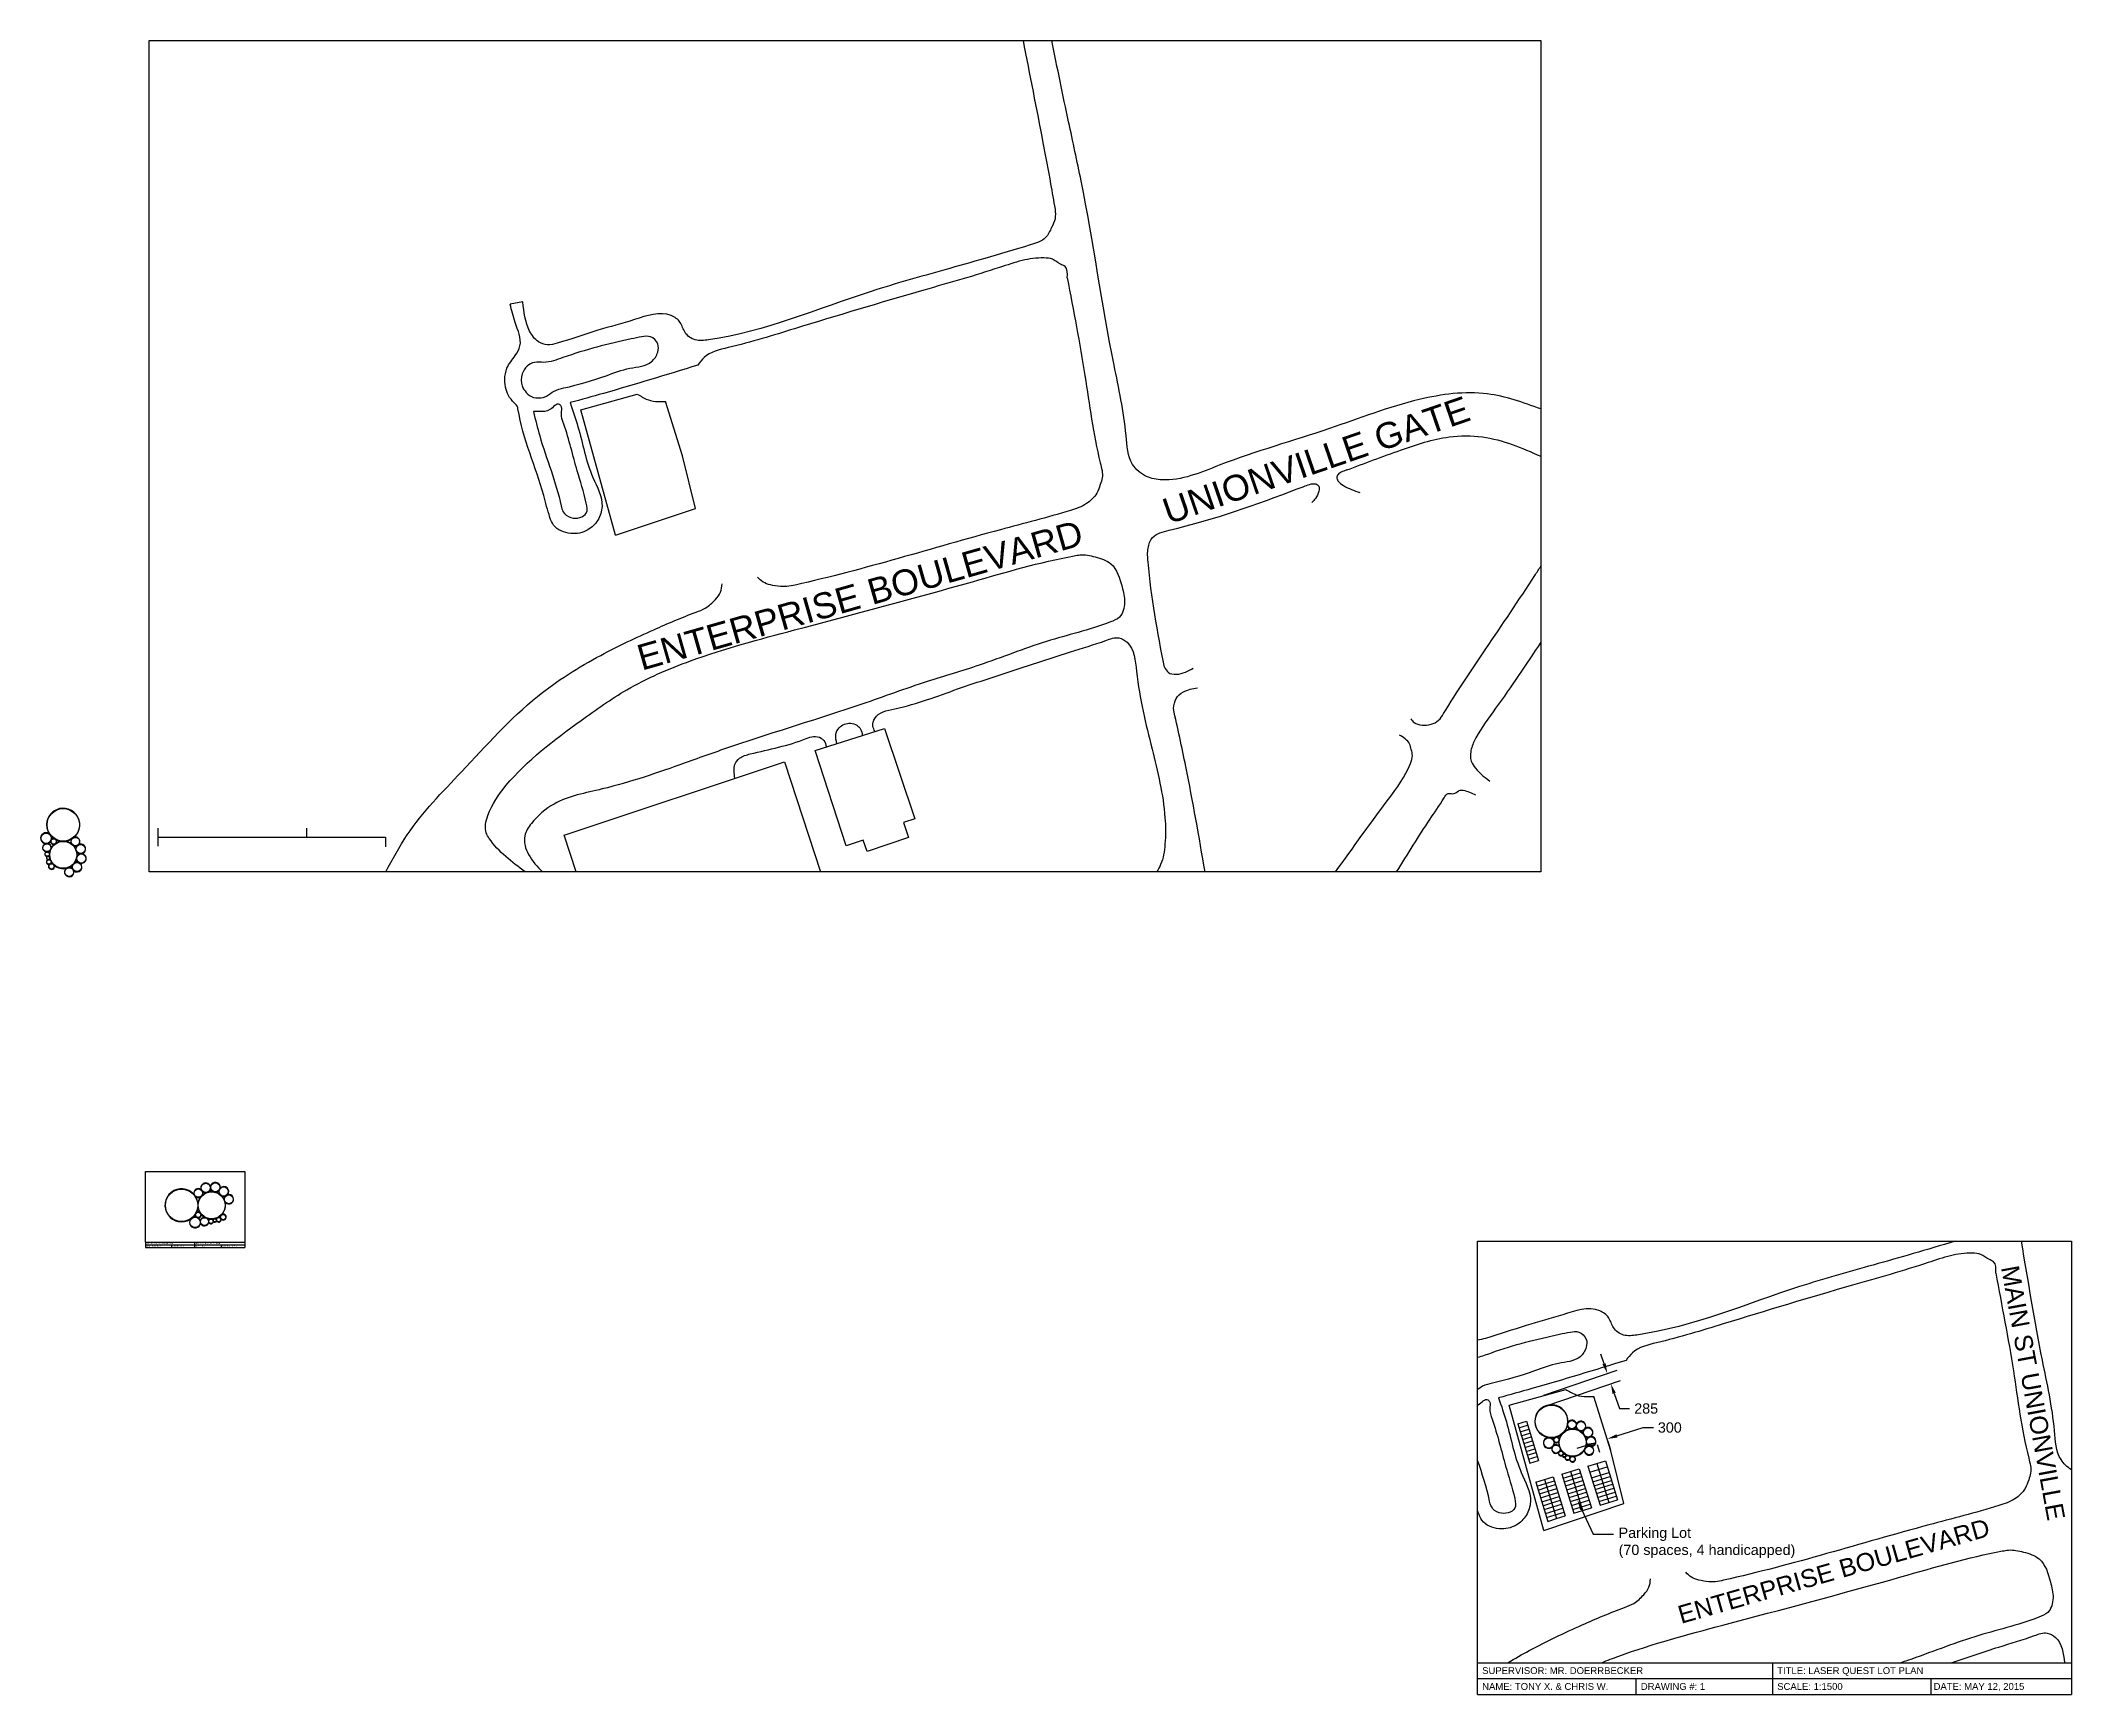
# Model space of a CAD drawing. Header units: inches. Extents: x -596 to 52917, y -22918 to 20667.
import ezdxf
from ezdxf import colors
from ezdxf.entities.mleader import LeaderData, LeaderLine
from ezdxf.math import Vec2, Vec3

# ---------------------------------------------------------------- set-up
doc = ezdxf.new("R2010")
doc.units = ezdxf.units.IN
doc.header["$MEASUREMENT"] = 0
doc.linetypes.add('HIDDEN2', pattern=[0.1875, 0.125, -0.0625])
doc.layers.add('Text', color=5, linetype='Continuous')
doc.styles.get("Standard").update_dxf_attribs({"font": 'Arial.ttf'})
doc.dimstyles.get("Standard").update_dxf_attribs({"dimscale": 1500, "dimtxt": 0.18, "dimasz": 0.18, "dimexe": 0.18, "dimexo": 0.0625, "dimgap": 0.09, "dimtad": 0, "dimtih": 1, "dimtoh": 1, "dimdec": 0, "dimzin": 0, "dimdsep": 46, "dimtxsty": 'Standard', "dimcen": 0.09, "dimadec": 0, "dimazin": 0, "dimtfac": 1, "dimtdec": 0, "dimtofl": 0, "dimtmove": 0, "dimatfit": 3, "dimfxl": 1, "dimtolj": 1, "dimtzin": 0, "dimarcsym": 0})

# ---------------------------------------------------------------- blocks, each defined once
blk = doc.blocks.new('*D2')
at = {"color": 0, "lineweight": -2, "transparency": 16777216}
for p, q in [((40942, -16105), (41633, -15886)), ((41633, -15886), (41903, -15886)), ((40142, -16358), (39885, -16440)), ((40417, -16334), (40481, -16534)), ((40703, -16243), (40766, -16444))]:
    blk.add_line(p, q, dxfattribs=at)
at = {"color": 0, "transparency": 16777216}
for points in [[(40128, -16315), (40156, -16401), (40399, -16277)], [(40929, -16062), (40956, -16148), (40685, -16186)]]:
    blk.add_solid(points, dxfattribs=at)
at = {"layer": 'Defpoints', "color": 0, "transparency": 16777216}
for p in [(40389, -16244), (40675, -16154), (40685, -16186)]:
    blk.add_point(p, dxfattribs=at)
at = {"color": 0, "transparency": 16777216, "insert": (42335, -15886), "char_height": 270, "attachment_point": 5}
blk.add_mtext('\\A1;300', dxfattribs=at)
blk = doc.blocks.new('*D3')
at = {"color": 0, "lineweight": -2, "transparency": 16777216}
for p, q in [((39014, -15034), (40945, -14374)), ((40602, -14206), (40515, -13950)), ((39106, -15303), (41037, -14643)), ((40869, -14986), (41005, -15386)), ((41005, -15386), (41275, -15386))]:
    blk.add_line(p, q, dxfattribs=at)
at = {"color": 0, "transparency": 16777216}
for points in [[(40645, -14191), (40559, -14220), (40689, -14461)], [(40911, -14971), (40826, -15000), (40781, -14730)]]:
    blk.add_solid(points, dxfattribs=at)
at = {"layer": 'Defpoints', "color": 0, "transparency": 16777216}
for p in [(40781, -14730), (38925, -15064), (39017, -15333)]:
    blk.add_point(p, dxfattribs=at)
at = {"color": 0, "transparency": 16777216, "insert": (41712, -15386), "char_height": 270, "attachment_point": 5}
blk.add_mtext('\\A1;285', dxfattribs=at)

msp = doc.modelspace()

# ---------------------------------------------------------------- linework, layer by layer
for p, q in [((12109.9, 13781.8), (11777.5, 13722)), ((13634.9, 10935.5), (15128.1, 11349.1)), ((14550.5, 7630.3), (13634.9, 10935.5)), ((16320.5, 9725.8), (15867.1, 11158.8)), ((16661.5, 8338.6), (16320.5, 9725.8)), ((14550.5, 7630.3), (16661.5, 8338.6)), ((19814.5, 1956.5), (21643.3, 2535.9)), ((21643.3, 2535.9), (22444.2, 161.5)), ((13195.8, -276), (19002.5, 1660.4)), ((19002.5, 1660.4), (19952.1, -1239.8)), ((20631.2, -557.1), (19814.5, 1956.5)), ((22444.2, 161.5), (22140, 58.9)), ((22140, 58.9), (22272.8, -334.8)), ((2492.3, -91), (2492.3, -565.2)), ((2492.3, -328.1), (8492.3, -328.1)), ((6415.5, -328.1), (6415.5, -85.3)), ((8492.3, -328.1), (8492.3, -580.3)), ((13517.6, -1239.8), (13195.8, -276)), ((21081.1, -405.3), (20631.2, -557.1)), ((21181.5, -702.9), (21081.1, -405.3)), ((22272.8, -334.8), (21181.5, -702.9)), ((2166, -9136.9), (4786.7, -9136.9)), ((2166, -10997.4), (2166, -9136.9)), ((4786.7, -9136.9), (4786.7, -11137.4)), ((2166, -10997.4), (4786.7, -10997.4)), ((2166, -10997.4), (2166, -11137.4)), ((2166, -11067.4), (4786.7, -11067.4)), ((2166, -11137.4), (4786.7, -11137.4)), ((2866.1, -11137.4), (2866.1, -11067.4)), ((3468.2, -11137.4), (3468.2, -10997.4)), ((4168.4, -11137.4), (4168.4, -11067.4)), ((37271.3, -10974.7), (52916.8, -10974.7)), ((37271.3, -22081.8), (37271.3, -10974.7)), ((52916.8, -10974.7), (52916.8, -22917.8)), ((38099.4, -15292.9), (39592.6, -14879.2)), ((39015, -18598.1), (38099.4, -15292.9)), ((40785, -16502.6), (40331.6, -15069.6)), ((38325.8, -15790.3), (38555.1, -15719.7)), ((38325.8, -15790.3), (38643.3, -16822.6)), ((38357.5, -15893.5), (38586.9, -15823)), ((38389.3, -15996.8), (38618.7, -15926.2)), ((38421, -16100), (38650.4, -16029.4)), ((38555.1, -15719.7), (38872.7, -16752)), ((38452.8, -16203.2), (38682.2, -16132.6)), ((38484.5, -16306.4), (38713.9, -16235.9)), ((38516.3, -16409.7), (38745.7, -16339.1)), ((38548.1, -16512.9), (38777.5, -16442.3)), ((38579.8, -16616.1), (38809.2, -16545.5)), ((41126, -17889.8), (40785, -16502.6)), ((38611.6, -16719.3), (38841, -16648.8)), ((38643.3, -16822.6), (38872.7, -16752)), ((39490.6, -17113.2), (39720, -17042.7)), ((39490.6, -17113.2), (39808.2, -18145.5)), ((39720, -17042.7), (39949.4, -16972.1)), ((39720, -17042.7), (40037.6, -18074.9)), ((39720, -17042.7), (40037.6, -18074.9)), ((39751.8, -17145.9), (39981.1, -17075.3)), ((39949.4, -16972.1), (40267, -18004.3)), ((40178.8, -16901.5), (40408.2, -16830.9)), ((40178.8, -16901.5), (40496.4, -17933.8)), ((40227.9, -17061.1), (40457.3, -16990.6)), ((40408.2, -16830.9), (40637.5, -16760.4)), ((40408.2, -16830.9), (40725.7, -17863.2)), ((40408.2, -16830.9), (40725.7, -17863.2)), ((40457.3, -16990.6), (40686.7, -16920)), ((40503.4, -17140.6), (40732.8, -17070)), ((40637.5, -16760.4), (40955.1, -17792.6)), ((38802.4, -17325), (39031.8, -17254.4)), ((38802.4, -17325), (39120, -18357.2)), ((38834.2, -17428.2), (39063.6, -17357.6)), ((38866, -17531.4), (39095.3, -17460.8)), ((38897.7, -17634.6), (39127.1, -17564.1)), ((39031.8, -17254.4), (39261.2, -17183.8)), ((39031.8, -17254.4), (39349.4, -18286.6)), ((39031.8, -17254.4), (39349.4, -18286.6)), ((39063.6, -17357.6), (39293, -17287)), ((39095.3, -17460.8), (39324.7, -17390.3)), ((39127.1, -17564.1), (39356.5, -17493.5)), ((39158.9, -17667.3), (39388.3, -17596.7)), ((39261.2, -17183.8), (39578.8, -18216.1)), ((39522.4, -17216.5), (39751.8, -17145.9)), ((39554.1, -17319.7), (39783.5, -17249.1)), ((39585.9, -17422.9), (39815.3, -17352.3)), ((39617.6, -17526.1), (39847, -17455.6)), ((39649.4, -17629.4), (39878.8, -17558.8)), ((39783.5, -17249.1), (40012.9, -17178.5)), ((39815.3, -17352.3), (40044.7, -17281.8)), ((39847, -17455.6), (40076.4, -17385)), ((39878.8, -17558.8), (40108.2, -17488.2)), ((39910.5, -17662), (40139.9, -17591.4)), ((40274, -17211.2), (40503.4, -17140.6)), ((40305.8, -17314.4), (40535.2, -17243.8)), ((40337.6, -17417.6), (40567, -17347.1)), ((40369.3, -17520.9), (40598.7, -17450.3)), ((40401.1, -17624.1), (40630.5, -17553.5)), ((40432.8, -17727.3), (40662.2, -17656.7)), ((40535.2, -17243.8), (40764.6, -17173.3)), ((40567, -17347.1), (40796.3, -17276.5)), ((40598.7, -17450.3), (40828.1, -17379.7)), ((40630.5, -17553.5), (40859.9, -17482.9)), ((40662.2, -17656.7), (40891.6, -17586.2)), ((38929.5, -17737.9), (39158.9, -17667.3)), ((38961.2, -17841.1), (39190.6, -17770.5)), ((38993, -17944.3), (39222.4, -17873.7)), ((39015, -18598.1), (41126, -17889.8)), ((39024.8, -18047.5), (39254.1, -17977)), ((39056.5, -18150.8), (39285.9, -18080.2)), ((39088.3, -18254), (39317.7, -18183.4)), ((39190.6, -17770.5), (39420, -17699.9)), ((39222.4, -17873.7), (39451.8, -17803.2)), ((39254.1, -17977), (39483.5, -17906.4)), ((39285.9, -18080.2), (39515.3, -18009.6)), ((39317.7, -18183.4), (39547, -18112.8)), ((39681.2, -17732.6), (39910.5, -17662)), ((39712.9, -17835.8), (39942.3, -17765.2)), ((39744.7, -17939), (39974.1, -17868.5)), ((39776.4, -18042.3), (40005.8, -17971.7)), ((39808.2, -18145.5), (40037.6, -18074.9)), ((39942.3, -17765.2), (40171.7, -17694.7)), ((39974.1, -17868.5), (40203.5, -17797.9)), ((40005.8, -17971.7), (40235.2, -17901.1)), ((40037.6, -18074.9), (40267, -18004.3)), ((40464.6, -17830.5), (40694, -17760)), ((40496.4, -17933.8), (40725.7, -17863.2)), ((40694, -17760), (40923.4, -17689.4)), ((40725.7, -17863.2), (40955.1, -17792.6)), ((39120, -18357.2), (39349.4, -18286.6)), ((39349.4, -18286.6), (39578.8, -18216.1)), ((37271.3, -22081.8), (52916.8, -22081.8)), ((37271.3, -22917.8), (37271.3, -22081.8)), ((45045.7, -22917.8), (45045.7, -22081.8)), ((37271.3, -22499.8), (52916.8, -22499.8)), ((37271.3, -22917.8), (52916.8, -22917.8)), ((41451.4, -22917.8), (41451.4, -22499.8)), ((49225.8, -22917.8), (49225.8, -22499.8))]:
    msp.add_line(p, q)
msp.add_lwpolyline([(2260.8, 20667.3), (38935.6, 20667.3), (38935.6, -1239.8), (2260.8, -1239.8)], close=True)
for centre, radius in [((0, 0), 427), ((-450, -354.7), 136), ((-429.6, -603.9), 104), ((0, -792), 355), ((-252.1, -438.7), 69), ((321.6, -442.5), 110), ((460.1, -638.5), 120), ((-420.6, -773.6), 56), ((-395.3, -875.5), 39), ((-377.2, -979), 56), ((-309.8, -1095.9), 69), ((364.4, -1112), 120), ((475.4, -888), 120), ((158.6, -1245), 115), ((3118, -10028.6), 427), ((3560.4, -9707), 110), ((3756.5, -9568.6), 120), ((4006, -9553.2), 120), ((4230, -9664.2), 120), ((3910, -10028.6), 355), ((4363, -9870), 115), ((3472.7, -10478.6), 136), ((3556.7, -10280.7), 69), ((3721.8, -10458.3), 104), ((3891.6, -10449.2), 56), ((3993.5, -10423.9), 39), ((4096.9, -10405.8), 56), ((4213.9, -10338.4), 69), ((39215.3, -15722.8), 427), ((39775.4, -16282.9), 355), ((39755.6, -15808.3), 110), ((39992.1, -15849), 120), ((40179.4, -16014.6), 120), ((39148, -16291.9), 136), ((39338.6, -16453.6), 104), ((39347.3, -16211.3), 69), ((39465, -16567.3), 56), ((39554.9, -16621.4), 39), ((40207.9, -16491), 115), ((40259.4, -16251.5), 120), ((39640.9, -16681.8), 56), ((39771.2, -16716.9), 69)]:
    msp.add_circle(centre, radius)
for centre, radius, start, end in [((0, 0), 437, 311.63631, 212.16356), ((-450, -354.7), 146, 56.74, 260.64001), ((-429.6, -603.9), 114, 112.7756, 258.62788), ((-450, -354.7), 146, 288.7151, 324.53304), ((-429.6, -603.9), 114, 357.49835, 76.57951), ((-252.1, -438.7), 79, 180.50938, 279.02068), ((0, -792), 365, 131.05242, 149.8837), ((-450, -354.7), 146, 349.46433, 19.75356), ((0, 0), 437, 224.32999, 235.42885), ((-252.1, -438.7), 79, 87.00086, 133.48798), ((-252.1, -438.7), 79, 332.0036, 33.23436), ((0, 0), 437, 244.80638, 261.72891), ((0, -792), 365, 99.91774, 119.97186), ((0, 0), 437, 278.27109, 300.39139), ((0, -792), 365, 53.98495, 80.08226), ((321.6, -442.5), 120, 146.91674, 206.90988), ((321.6, -442.5), 120, 322.17146, 105.11096), ((460.1, -638.5), 130, 289.45797, 109.62428), ((-420.6, -773.6), 66, 118.50592, 263.43371), ((-395.3, -875.5), 49, 132.14421, 251.72404), ((-377.2, -979), 66, 120.43454, 276.43723), ((-429.6, -603.9), 114, 287.45502, 315.2074), ((-420.6, -773.6), 66, 26.99136, 67.57698), ((-309.8, -1095.9), 79, 139.4256, 17.96222), ((-420.6, -773.6), 66, 304.48742, 328.0106), ((-395.3, -875.5), 49, 47.03459, 75.77692), ((0, -792), 365, 172.39406, 187.50687), ((-395.3, -875.5), 49, 308.09133, 336.83366), ((-377.2, -979), 66, 55.85765, 79.38083), ((0, -792), 365, 182.6079, 189.05624), ((0, -792), 365, 162.82205, 172.39406), ((0, -792), 365, 196.36138, 201.26036), ((0, -792), 365, 199.27007, 201.26036), ((-377.2, -979), 66, 323.46964, 356.87689), ((-309.8, -1095.9), 79, 70.94513, 100.48127), ((0, -792), 365, 211.47419, 218.9134), ((0, -792), 365, 224.45367, 229.80094), ((0, -792), 365, 296.00951, 311.89613), ((364.4, -1112), 130, 158.16418, 197.09548), ((0, -792), 365, 25.26402, 40.77918), ((321.6, -442.5), 120, 247.85425, 288.28628), ((364.4, -1112), 130, 228.6511, 47.70218), ((0, -792), 365, 325.52191, 341.76719), ((364.4, -1112), 130, 79.58692, 119.25386), ((460.1, -638.5), 130, 140.83346, 178.99597), ((475.4, -888), 130, 188.03523, 227.70218), ((460.1, -638.5), 130, 217.90629, 257.57323), ((0, -792), 365, 355.39296, 11.63824), ((475.4, -888), 130, 109.45797, 149.12492), ((475.4, -888), 130, 259.58692, 77.57323), ((0, -792), 365, 229.80094, 282.58991), ((158.6, -1245), 125, 129.24815, 16.44687), ((158.6, -1245), 125, 49.29971, 89.35127), ((3118, -10028.6), 437, 41.63631, 302.16356), ((3560.4, -9707), 120, 52.17146, 195.11096), ((3756.5, -9568.6), 130, 19.45797, 199.62428), ((3756.5, -9568.6), 130, 307.90629, 347.57323), ((4006, -9553.2), 130, 349.58692, 167.57323), ((4006, -9553.2), 130, 199.45797, 239.12492), ((4230, -9664.2), 130, 318.6511, 137.70218), ((3118, -10028.6), 437, 8.27109, 30.39139), ((3560.4, -9707), 120, 236.91674, 296.90988), ((3118, -10028.6), 437, 334.80638, 351.72891), ((3910, -10028.6), 365, 143.98495, 170.08226), ((3910, -10028.6), 365, 189.91774, 209.97186), ((3560.4, -9707), 120, 337.85425, 18.28628), ((3910, -10028.6), 365, 115.26402, 130.77918), ((3756.5, -9568.6), 130, 230.83346, 268.99597), ((3910, -10028.6), 365, 85.39296, 101.63824), ((4006, -9553.2), 130, 278.03523, 317.70218), ((3910, -10028.6), 365, 55.52191, 71.76719), ((4230, -9664.2), 130, 169.58692, 209.25386), ((3910, -10028.6), 365, 26.00951, 41.89613), ((4230, -9664.2), 130, 248.16418, 287.09548), ((3910, -10028.6), 365, 319.80094, 12.58991), ((4363, -9870), 125, 139.29971, 179.35127), ((4363, -9870), 125, 219.24815, 106.44687), ((3472.7, -10478.6), 146, 146.74, 350.64001), ((3118, -10028.6), 437, 314.32999, 325.42885), ((3472.7, -10478.6), 146, 79.46433, 109.75356), ((3556.7, -10280.7), 79, 177.00086, 223.48798), ((3556.7, -10280.7), 79, 62.0036, 123.23436), ((3556.7, -10280.7), 79, 270.50938, 9.02068), ((3472.7, -10478.6), 146, 18.7151, 54.53304), ((3721.8, -10458.3), 114, 87.49835, 166.57951), ((3721.8, -10458.3), 114, 202.7756, 348.62788), ((3910, -10028.6), 365, 221.05242, 239.8837), ((3910, -10028.6), 365, 252.82205, 262.39406), ((3721.8, -10458.3), 114, 17.45502, 45.2074), ((3891.6, -10449.2), 66, 116.99136, 157.57698), ((3891.6, -10449.2), 66, 208.50592, 353.43371), ((3910, -10028.6), 365, 262.39406, 277.50687), ((3910, -10028.6), 365, 272.6079, 279.05624), ((3891.6, -10449.2), 66, 34.48742, 58.0106), ((3993.5, -10423.9), 49, 137.03459, 165.77692), ((3993.5, -10423.9), 49, 222.14421, 341.72404), ((3910, -10028.6), 365, 286.36138, 291.26036), ((3993.5, -10423.9), 49, 38.09133, 66.83366), ((3910, -10028.6), 365, 289.27007, 291.26036), ((4096.9, -10405.8), 66, 145.85765, 169.38083), ((4096.9, -10405.8), 66, 210.43454, 6.43723), ((3910, -10028.6), 365, 301.47419, 308.9134), ((4096.9, -10405.8), 66, 53.46964, 86.87689), ((4213.9, -10338.4), 79, 160.94513, 190.48127), ((4213.9, -10338.4), 79, 229.4256, 107.96222), ((3910, -10028.6), 365, 314.45367, 319.80094), ((39215.3, -15722.8), 437, 356.63631, 257.16356), ((39215.3, -15722.8), 437, 323.27109, 345.39139), ((39775.4, -16282.9), 365, 98.98495, 125.08226), ((39755.6, -15808.3), 120, 191.91674, 251.90988), ((39755.6, -15808.3), 120, 7.17146, 150.11096), ((39755.6, -15808.3), 120, 292.85425, 333.28628), ((39775.4, -16282.9), 365, 70.26402, 85.77918), ((39992.1, -15849), 130, 185.83346, 223.99597), ((39992.1, -15849), 130, 334.45797, 154.62428), ((39992.1, -15849), 130, 262.90629, 302.57323), ((39775.4, -16282.9), 365, 40.39296, 56.63824), ((40179.4, -16014.6), 130, 154.45797, 194.12492), ((40179.4, -16014.6), 130, 304.58692, 122.57323), ((39148, -16291.9), 146, 101.74, 305.64001), ((39215.3, -15722.8), 437, 269.32999, 280.42885), ((39148, -16291.9), 146, 34.46433, 64.75356), ((39338.6, -16453.6), 114, 157.7756, 303.62788), ((39347.3, -16211.3), 79, 132.00086, 178.48798), ((39148, -16291.9), 146, 333.7151, 9.53304), ((39338.6, -16453.6), 114, 42.49835, 121.57951), ((39347.3, -16211.3), 79, 225.50938, 324.02068), ((39215.3, -15722.8), 437, 289.80638, 306.72891), ((39347.3, -16211.3), 79, 17.0036, 78.23436), ((39465, -16567.3), 66, 163.50592, 308.43371), ((39775.4, -16282.9), 365, 176.05242, 194.8837), ((39775.4, -16282.9), 365, 144.91774, 164.97186), ((39338.6, -16453.6), 114, 332.45502, 0.2074), ((39465, -16567.3), 66, 71.99136, 112.57698), ((39775.4, -16282.9), 365, 207.82205, 217.39406), ((39775.4, -16282.9), 365, 217.39406, 232.50687), ((39775.4, -16282.9), 365, 227.6079, 234.05624), ((39465, -16567.3), 66, 349.48742, 13.0106), ((39554.9, -16621.4), 49, 92.03459, 120.77692), ((39775.4, -16282.9), 365, 274.80094, 327.58991), ((40207.9, -16491), 125, 174.24815, 61.44687), ((39775.4, -16282.9), 365, 10.52191, 26.76719), ((40179.4, -16014.6), 130, 233.03523, 272.70218), ((39775.4, -16282.9), 365, 341.00951, 356.89613), ((40207.9, -16491), 125, 94.29971, 134.35127), ((40259.4, -16251.5), 130, 124.58692, 164.25386), ((40259.4, -16251.5), 130, 203.16418, 242.09548), ((40259.4, -16251.5), 130, 273.6511, 92.70218), ((39554.9, -16621.4), 49, 177.14421, 296.72404), ((39640.9, -16681.8), 66, 165.43454, 321.43723), ((39775.4, -16282.9), 365, 241.36138, 246.26036), ((39554.9, -16621.4), 49, 353.09133, 21.83366), ((39640.9, -16681.8), 66, 100.85765, 124.38083), ((39775.4, -16282.9), 365, 244.27007, 246.26036), ((39775.4, -16282.9), 365, 256.47419, 263.9134), ((39640.9, -16681.8), 66, 8.46964, 41.87689), ((39771.2, -16716.9), 79, 184.4256, 62.96222), ((39771.2, -16716.9), 79, 115.94513, 145.48127), ((39775.4, -16282.9), 365, 269.45367, 274.80094)]:
    msp.add_arc(centre, radius, start, end)
for points, knots in [([(25291.6, 20667.3), (25467.8, 19770.3), (25714.8, 18512.3), (25997.4, 17031.5), (26097.1, 16447.3), (26134.6, 16225.4)], [0, 0, 0, 0, 6.0713542, 8.5150074, 10.009907, 10.009907, 10.009907, 10.009907]), ([(26457.5, 14411.5), (26620.5, 13551.3), (26941.8, 11925.7), (27147.2, 10185.7), (27414.5, 9209.7), (27320.4, 8946.2), (27230.8, 8688.9), (26957.1, 8420.5), (26074.9, 8131.9), (23504, 7491.5), (21045.7, 6701.4), (19085.8, 6275.3), (18864, 6278.6), (18652.6, 6311.7), (18435.1, 6382), (18341.3, 6479.9), (18295.7, 6527.5)], [14.0827385, 14.0827385, 14.0827385, 14.0827385, 19.8794793, 25.0526927, 25.9284094, 26.3383345, 26.8791508, 27.7325471, 28.7531893, 32.9854549, 45.3862577, 45.879023, 46.2585894, 46.8495707, 47.3050406, 47.736466, 47.736466, 47.736466, 47.736466]), ([(15128.1, 11349.1), (15170.9, 11323.7), (15282, 11257.8), (15482.4, 11155.5), (15697.1, 11159), (15827.3, 11158.9), (15867.1, 11158.8)], [0, 0, 0, 0, 0.3318591, 0.8603701, 1.4616401, 1.726234, 1.726234, 1.726234, 1.726234]), ([(33821.9, 9351.3), (34290.3, 9529), (35182, 9860.8), (36360.4, 10259.1), (37659.7, 10266.7), (38433.5, 9931.4), (38935.6, 9713.7)], [31.8714448, 31.8714448, 31.8714448, 31.8714448, 35.2061313, 38.1454587, 40.0856759, 43.6719371, 43.6719371, 43.6719371, 43.6719371]), ([(29021.2, 4155.8), (28832.2, 5076.2), (28647.9, 6117.4), (28559.9, 7269.5), (28698.2, 7660.5), (30227.7, 8003.8), (31441.8, 8442.5), (32518.4, 8852.6)], [12.1613273, 12.1613273, 12.1613273, 12.1613273, 18.3896244, 19.1880775, 19.8599742, 20.9109206, 28.7404619, 28.7404619, 28.7404619, 28.7404619]), ([(21391, 2455.9), (21366.9, 2504.7), (21312.5, 2615.5), (21406.6, 2956.5), (22357.9, 3125.6), (23548.4, 3594.5), (25120.6, 4085.6), (26425.2, 4531.7), (27263.5, 4774.2), (27785.9, 4977), (28225.4, 4717.7), (28301.9, 3556.6), (28668.3, 2097.6), (29044.4, 566.4), (29052.5, -460.5), (28979.2, -956.1), (28851.2, -1177.3), (28815.1, -1239.8)], [0.0022252, 0.0022252, 0.0022252, 0.0022252, 0.3558488, 0.8056675, 2.1009521, 5.9459942, 9.8535703, 12.8797246, 15.0555342, 15.8158646, 16.3602725, 18.1479074, 22.7706054, 26.8442393, 28.3977804, 29.6103632, 30.0879075, 30.0879075, 30.0879075, 30.0879075]), ([(20387.5, 2138), (20366.7, 2218.6), (20329.4, 2366.6), (20452.3, 2611.4), (20700.1, 2703.1), (20909, 2641), (21031.7, 2518.4), (21048.8, 2411.4), (21056.9, 2350.1)], [0.0095579, 0.0095579, 0.0095579, 0.0095579, 0.5452561, 0.9939476, 1.6987447, 2.0873439, 2.3926828, 2.791764, 2.791764, 2.791764, 2.791764]), ([(30089.1, -1239.8), (29929, -313.8), (29680.5, 1123.6), (29365.3, 2554.3), (29254.3, 3063.4)], [0, 0, 0, 0, 6.2460646, 9.6952381, 9.6952381, 9.6952381, 9.6952381]), ([(17701, 1226.4), (17678.9, 1353.5), (17644.8, 1550.4), (17835.8, 1798.8), (18512.6, 1974.8), (19163.9, 2094.6), (19769.3, 2350.4), (19944.2, 2311.3), (20070.7, 2205.2), (20095.1, 2112.5), (20110.6, 2050.3)], [0, 0, 0, 0, 0.812206, 1.2568954, 1.9312615, 5.3168237, 5.7620028, 6.2126751, 6.4186673, 6.8293121, 6.8293121, 6.8293121, 6.8293121]), ([(49853.1, -10974.7), (49471.8, -11088.8), (48776, -11295.2), (47396, -11688.7), (44956, -12356.8), (42871.4, -13273.9), (41115.8, -13493.1), (40820.7, -13281.5), (40754.1, -12968.8), (40289, -12646.8), (39489.3, -12938.9), (38516.7, -13191.3), (37781.2, -13453.6), (37341.7, -13574.4), (37271.3, -13578.2)], [1352.1672094, 1352.1672094, 1352.1672094, 1352.1672094, 2506.7753172, 3601.1512357, 5626.2300467, 10099.9158012, 10450.9076746, 10779.1926985, 11073.7304161, 11366.3806851, 12341.3887074, 13347.9647081, 14472.0626838, 14685.3895831, 14685.3895831, 14685.3895831, 14685.3895831]), ([(52916.8, -16996), (52806.6, -16928.6), (52511.9, -16647.1), (52470.1, -15570.9), (52045.8, -13701.9), (51780.3, -12026.6), (51600.8, -10974.7)], [10889.8722584, 10889.8722584, 10889.8722584, 10889.8722584, 11268.995735, 12050.3305309, 13935.4869188, 17125.091928, 17125.091928, 17125.091928, 17125.091928]), ([(50922, -11816.9), (51085, -12677.1), (51406.3, -14302.7), (51611.7, -16042.7), (51879, -17018.7), (51784.9, -17282.2), (51695.3, -17539.5), (51421.6, -17807.8), (50539.4, -18096.4), (47968.5, -18736.9), (45510.2, -19527), (43550.3, -19953.1), (43328.5, -19949.8), (43117.1, -19916.7), (42899.6, -19846.3), (42805.8, -19748.5), (42760.2, -19700.9)], [14.0827385, 14.0827385, 14.0827385, 14.0827385, 19.8794793, 25.0526927, 25.9284094, 26.3383345, 26.8791508, 27.7325471, 28.7531893, 32.9854549, 45.3862577, 45.879023, 46.2585894, 46.8495707, 47.3050406, 47.736466, 47.736466, 47.736466, 47.736466]), ([(37271.3, -14027.7), (37393.6, -14005.1), (38106.6, -13730.8), (38921, -13533.1), (39687.7, -13368.4), (39958.3, -13332.5), (40162.1, -13527.5), (40144.8, -13802.8), (39928.5, -14139.5), (39358.6, -14170.9), (38619.6, -14457.2), (37953.9, -14654.1), (37428.3, -14766.4), (37314.2, -14854.8), (37271.3, -14884.5)], [1858.2988385, 1858.2988385, 1858.2988385, 1858.2988385, 2233.7956662, 4095.2265492, 4382.4064426, 4611.4468879, 4876.9537405, 5094.647742, 5393.4904012, 5990.8556489, 6651.159822, 7804.8891423, 8076.8084626, 8232.6760184, 8232.6760184, 8232.6760184, 8232.6760184]), ([(39592.6, -14879.2), (39635.4, -14904.7), (39746.5, -14970.6), (39946.9, -15072.9), (40161.6, -15069.4), (40291.8, -15069.5), (40331.6, -15069.6)], [0, 0, 0, 0, 0.3318591, 0.8603701, 1.4616401, 1.726234, 1.726234, 1.726234, 1.726234]), ([(37823.7, -15102.8), (37895.8, -15314.2), (38117.9, -15965.4), (38279.5, -16895.1), (38741.9, -17692.6), (38577.9, -18214.2), (38279.8, -18506.5), (37824.9, -18602.8), (37403.3, -18429.8), (37306.6, -18179.8), (37277, -18090.7), (37271.3, -18073.1)], [0, 0, 0, 0, 668.2528585, 2058.4640587, 2863.1249102, 3238.8780219, 3607.4749188, 4065.9462987, 4572.3283212, 4795.4385334, 4850.538413, 4850.538413, 4850.538413, 4850.538413]), ([(37271.3, -15295.7), (37275.9, -15293.2), (37372.6, -15236.2), (37489.6, -15074.5), (37621.1, -15237.5), (37564.3, -15424.3), (37777.3, -15981.7), (37959, -16794.2), (38204, -17516.6), (38302.9, -18020.1), (38068.3, -18156.7), (37827.3, -18157.1), (37626.6, -18013), (37523.8, -17505.4), (37390.3, -17106.4), (37271.3, -16756.6)], [418.6574051, 418.6574051, 418.6574051, 418.6574051, 433.2777802, 722.1952439, 803.4508681, 965.7697097, 1263.8821417, 2545.9526696, 3434.796689, 3693.0312037, 3899.8030864, 4139.6827977, 4402.4718287, 4553.0069185, 5664.5764641, 5664.5764641, 5664.5764641, 5664.5764641]), ([(40540.8, -22081.8), (40690.2, -22021.6), (41734.3, -21623.3), (44376.9, -20922.7), (47757.9, -20025.9), (50241.6, -19295.1), (51337.8, -19093.8), (51669.1, -19164), (52187.8, -19325), (52348.4, -19883.2), (52469.7, -20354.5), (52364.8, -20763.2), (51576.8, -21079.6), (50328.8, -21358.5), (49135, -21845.4), (48479.2, -22062.7), (48420.4, -22081.8)], [8268.8826076, 8268.8826076, 8268.8826076, 8268.8826076, 8750.6954425, 11609.4231381, 16470.5551655, 19235.7893311, 19391.4633918, 19792.0501251, 20244.7155389, 20921.8802476, 21340.2207324, 21751.8232562, 22017.4653298, 23780.7888034, 25665.089585, 25850.2747279, 25850.2747279, 25850.2747279, 25850.2747279]), ([(38067.3, -22081.8), (38252.1, -21970.8), (38892.8, -21608.9), (39918.5, -21123.7), (40842.3, -20733.9), (41418.3, -20522.3), (41626.6, -20322.9), (41806.7, -20108.1), (41820.3, -19950.7), (41826.9, -19874)], [7483.9242621, 7483.9242621, 7483.9242621, 7483.9242621, 8128.6108208, 9681.6453117, 10884.3272593, 11151.3194727, 11502.0734542, 11739.5875336, 11965.0143835, 11965.0143835, 11965.0143835, 11965.0143835]), ([(49748.1, -22081.8), (50171.4, -21942.3), (50902.8, -21692.9), (51728, -21454.2), (52250.4, -21251.4), (52659.4, -21492.7), (52708.3, -21830.1), (52736, -22081.8)], [9.946674, 9.946674, 9.946674, 9.946674, 12.8797246, 15.0555342, 15.8158646, 16.3602725, 17.9334275, 17.9334275, 17.9334275, 17.9334275])]:
    msp.add_open_spline(points, degree=3, knots=knots)
for points in [[(38935.6, 10961), (37524.8, 11356.8), (35732, 11207.4), (33371.4, 10445.8), (30463.3, 9474.9), (28953.2, 9091.9), (28547.4, 9182), (28179.3, 9497.4), (28007.3, 10259.6), (27689.9, 12117.9), (26822.9, 16969), (26493.1, 18525.1), (26049.7, 20667.3)], [(26134.6, 16225.4), (26134.6, 15974.1), (26045.9, 15743.3), (25884.8, 15474.9), (25482.1, 15281.7), (24284.9, 14927.5), (23232.6, 14627), (21289, 14058.1), (17001.4, 12781.4), (16650.4, 12781.4), (16385.8, 12975.7), (16256.2, 13240.2), (16024, 13418.4), (15054.4, 13316.2), (14088.7, 13032.1), (13016.9, 12693.2), (12759.4, 12650.2), (12526.2, 12730), (12290.9, 13010.6), (12109.9, 13781.8)], [(26457.5, 14411.5), (26400.4, 14712.7), (26274.9, 14777.6), (26067.1, 14902.9), (25842.8, 14939.1), (25268.8, 14869.9), (24675.2, 14688.7), (22680.6, 14092.6), (19274, 13073.9), (17522.6, 12575.2), (16885.7, 12315.2), (16721.1, 12113.6)], [(13359.2, 11125.5), (13564.4, 10489.6), (13956.8, 9155.9), (14197.8, 8388.2), (14085.7, 8029.5), (13822.2, 7771.8), (13373.8, 7676.5), (12919.7, 7900.7), (12824.4, 8102.4), (12661.8, 8679.6), (11983.5, 10965.9), (11964, 11034.6), (11928.1, 11074.6), (11763.3, 11264.6), (11671.9, 11470.1), (11636.1, 11736.8), (11692.1, 12030.3), (11909.5, 12366.4), (12035, 12621.8), (11910.1, 13238.1), (11777.5, 13722)], [(12650.7, 11262.9), (12391.7, 11262.9), (12202.6, 11395.8), (12095.3, 11566.1), (12095.3, 11881), (12223.6, 12088.6), (12422, 12186.6), (12662.4, 12186.6), (13168.7, 12312.6), (14964.1, 12804), (15245.7, 12860.3), (15474.8, 12860.3), (15666.3, 12676.4), (15666.3, 12458.7), (15504.8, 12207.2), (14934.1, 12030.8), (14303.3, 11835.6), (13195.6, 11512.9), (12936.6, 11430.3), (12733.8, 11298.9), (12650.7, 11262.9)], [(16721.1, 12113.6), (14234.8, 11369.3), (13359.2, 11125.5)], [(12392.6, 10889.2), (12566.1, 10889.2), (12820.7, 10940.9), (13075.4, 11077.4), (13127, 11014.7), (13127, 10852.3), (13189.8, 10560.9), (13544.1, 9328.8), (13783.9, 8472.9), (13783.9, 8214.7), (13614.2, 8096.6), (13374.3, 8096.6), (13167.6, 8258.9), (13123.4, 8402.8), (12555, 10251), (12392.6, 10889.2)], [(33821.9, 9351.3), (33743.5, 9321.6), (33616.6, 9256.3), (33560.8, 9163.4), (33590.6, 9068.6), (33735.5, 8938.5), (34168.6, 8760.1)], [(32518.4, 8852.6), (32722.1, 8930.2), (32882.5, 8982), (33004.3, 8982), (33083.1, 8927.6), (33083.1, 8794.5), (32996.9, 8597.7), (32899.4, 8492.8)], [(12172.4, -1239.8), (11227.5, -359.7), (11148.7, -213.4), (11190, 244.2), (11666.5, 1031.7), (13643.8, 2749.2), (14852.8, 3558.4), (16527.5, 4319.4), (19267.5, 5134.8), (23959, 6407.7), (26638.4, 7091.1), (26792.4, 7114), (27189.5, 7061.3), (27604.6, 6880.7), (27901, 6271.9), (27968.6, 5859), (27829.5, 5471.7), (27596, 5345), (25909.2, 4831), (24132, 4205), (22767.5, 3774.2), (21043.9, 3179.4), (17637.7, 2071.8), (16386.1, 1630.8), (14200.8, 943.7), (12932.6, 547.6), (12336.1, 35.4), (12160.2, -293.4), (12262.2, -782.7), (12628.3, -1239.8)], [(35509.1, 2791.2), (35598.9, 2695.2), (35806.3, 2630.2), (36242.9, 2754), (36372.9, 2930.4), (37486.7, 4633.5), (38777, 6568.9), (38935.6, 6813.7)], [(8498.9, -1239.8), (9062.3, -267.7), (10494.9, 1396.9), (12500.3, 3384.3), (14165.4, 4465.7), (15563.1, 5142.7), (16674.4, 5602.6), (16918.9, 5709.8), (17185, 5938.3), (17321.5, 6132.7), (17362.4, 6354.4)], [(38935.6, 4810), (37745.1, 3071.2), (37226.2, 2291.4), (37104.6, 1997.5), (37104.6, 1673.3), (37211, 1495.9), (37398.5, 1303.4), (37596.2, 1151.4)], [(29021.2, 4155.8), (29115.3, 4019), (29333.4, 3967.4), (29571.4, 4026.9), (29777.6, 4130)], [(29254.3, 3063.4), (29329.4, 3329.2), (29515.8, 3503.6), (29888.6, 3606.7)], [(33525.8, -1239.8), (34923.9, 680), (35501.9, 1616.9), (35552.5, 1825), (35523.6, 1984.7), (35477.4, 2132.8), (35208, 2365.5)], [(35135.3, -1239.8), (36012.1, 140.4), (36386.3, 709.3), (36494, 822), (36652.9, 822), (36806.8, 909.1), (36888.8, 909.1), (37216.9, 791.3)], [(50922, -11816.9), (50864.9, -11515.6), (50739.4, -11450.8), (50531.6, -11325.5), (50307.3, -11289.3), (49733.3, -11358.5), (49139.7, -11539.7), (47145.1, -12135.8), (43738.5, -13154.5), (41987.1, -13653.2), (41350.2, -13913.2), (41185.6, -14114.8)], [(41185.6, -14114.8), (38699.3, -14859.1), (37823.7, -15102.8)]]:
    msp.add_spline(points, degree=3)

# ---------------------------------------------------------------- texts
for s, height, rotation, p in [('UNIONVILLE GATE', 677.568, 19.01279, (29123.5, 7914.2)), ('ENTERPRISE BOULEVARD', 677.568, 15.91913, (15244.7, 4060.4)), ('MAIN ST UNIONVILLE', 474.298, 280.41985, (51059.7, -11664.9)), ('ENTERPRISE BOULEVARD', 474.298, 15.91913, (42631.2, -21060.3))]:
    msp.add_text(s, height=height, rotation=rotation).set_placement(p)
at = {"layer": 'Text'}
for s, height, p in [('SUPERVISOR: MR. DOERRBECKER', 30.008, (2186, -11047.4)), ('NAME: TONY XIAO', 30.008, (2186, -11117.4)), ('DRAWING #: 1', 30.008, (2886.1, -11117.4)), ('SCALE: 1:40', 30.008, (3488.2, -11117.4)), ('DATE: MAY 11, 2015', 30.008, (4178.4, -11117.4)), ('SUPERVISOR: MR. DOERRBECKER', 179.148, (37390.7, -22380.4)), ('NAME: TONY X. & CHRIS W.', 179.148, (37390.7, -22798.4)), ('DRAWING #: 1', 179.148, (41570.8, -22798.4)), ('SCALE: 1:1500', 179.148, (45165.1, -22798.4)), ('DATE: MAY 12, 2015', 179.148, (49285.5, -22798.4))]:
    msp.add_text(s, height=height, dxfattribs=at).set_placement(p)
at = {"layer": 'Text', "linetype": 'HIDDEN2', "ltscale": 5}
for height, p in [(30.008, (3488.2, -11047.4)), (179.148, (45165.1, -22380.4))]:
    msp.add_text('TITLE: LASER QUEST LOT PLAN', height=height, dxfattribs=at).set_placement(p)

# ---------------------------------------------------------------- dimensions: what is measured, and where the dimension line sits
for base, p1, p2, angle, picture, middle in [((40781.4, -14730.3), (38924.9, -15064.2), (39017, -15333.5), 288.87407, '*D3', (41712.5, -15385.5)), ((40684.9172, -16186.223), (40389.1529, -16244.298), (40674.7006, -16153.9376), 17.55976, '*D2', (42334.869, -15886.096))]:
    dim = msp.add_linear_dim(base=base, p1=p1, p2=p2, angle=angle, dimstyle='Standard')
    dim.commit()
    dim.dimension.update_dxf_attribs({"geometry": picture, "text_midpoint": middle, "dimtype": 161})

# ---------------------------------------------------------------- leaders
ml = msp.add_multileader_mtext('Standard')
ml.set_content('Parking Lot\\P(70 spaces, 4 handicapped)', color=256)
ml.set_leader_properties()
ml.build(insert=Vec2(0, 0))
ml.multileader.update_dxf_attribs({"dogleg_length": 0.36, "arrow_head_size": 270, "scale": 1500})
ctx = ml.context
ctx.base_point, ctx.scale, ctx.char_height, ctx.arrow_head_size, ctx.landing_gap_size, ctx.plane_origin = Vec3(40852, -18695.3), 1500, 270, 270, 135, Vec3(39899.8, -17795)
notes = []
notes.append((ctx, [(0, (1, 1, 0), (40312, -18695.3), (1, 0), 540, [(0, [(39899.8, -17795)], 0, [])])]))
ctx.mtext.insert, ctx.mtext.flow_direction = Vec3(40987, -18523.4), 5
for ctx, leaders in notes:
    for number, flags, end, landing, length, lines in leaders:
        leader = LeaderData()
        leader.index, (leader.has_last_leader_line, leader.has_dogleg_vector, leader.attachment_direction) = number, flags
        leader.last_leader_point, leader.dogleg_vector, leader.dogleg_length = Vec3(end), Vec3(landing), length
        for number, points, colour, breaks in lines:
            line = LeaderLine()
            line.index, line.vertices, line.color, line.breaks = number, Vec3.list(points), colors.encode_raw_color(colour), breaks
            leader.lines.append(line)
        ctx.leaders.append(leader)

doc.saveas('drawing.dxf')
